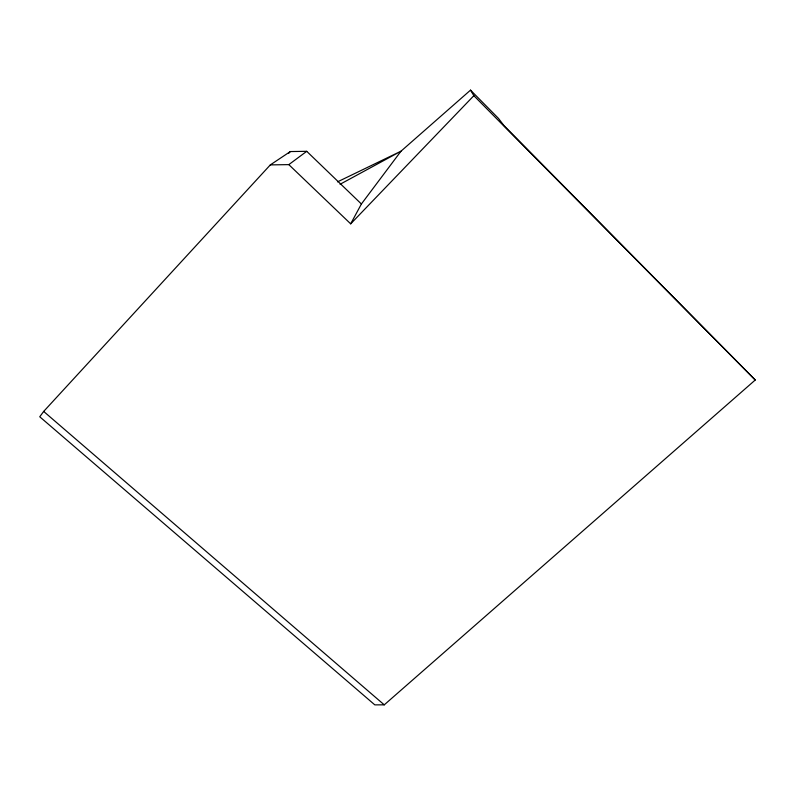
<?xml version="1.0" encoding="UTF-8"?>
<svg xmlns="http://www.w3.org/2000/svg" width="795" height="795" viewBox="0 0 795 795"><rect width="100%" height="100%" fill="white"/><g stroke="black" fill="none" stroke-linecap="round" stroke-linejoin="round"><path stroke-width="1.19" d="M270.32 164.893L288.814 164.625L350.684 223.842L361.397 203.987L400.998 151.189L470.521 90.133L498.515 118.435L503.782 125.391L755.25 380L384.253 704.847L374.813 704.867L39.75 416.779L43.675 411.432L270.32 164.893L290.334 151.557L306.731 151.318L361.397 203.987M288.645 153.385L290.334 151.557M350.684 223.842L473.85 95.688L470.521 90.133M288.814 164.625L306.731 151.318M340.061 184.281L400.998 151.189L337.497 181.866M43.675 411.432L384.253 704.847M473.85 95.688L755.25 380"/></g></svg>
